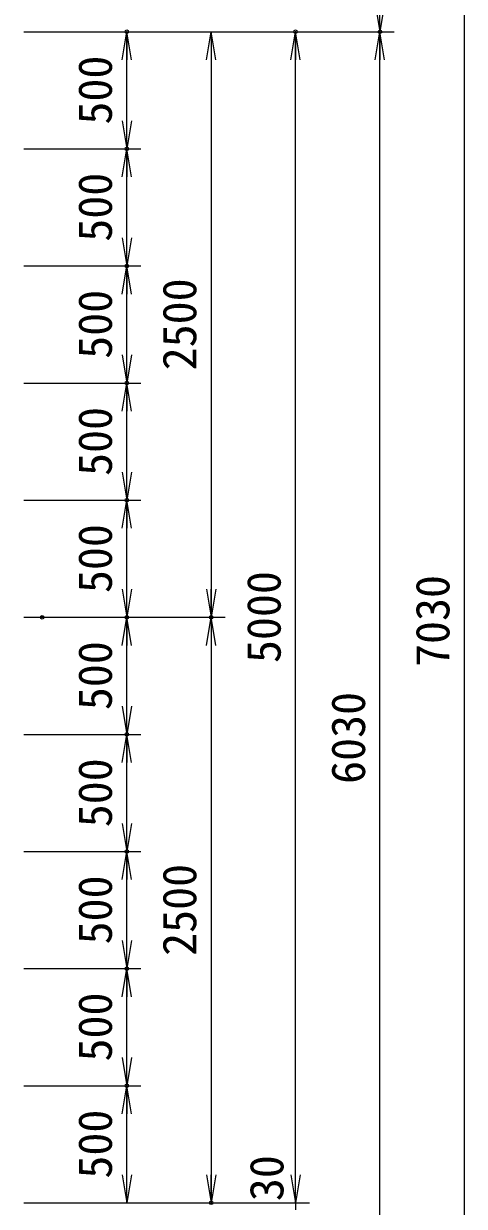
# Model space of a CAD drawing. Units: millimetres at full size. Extents: x -12600 to 12600, y -8910 to 8910.
# Drawn here: x -3630 to -1750, y -2553 to 2496 of the extents above; entities that cross this region are included whole.
import ezdxf
from ezdxf.enums import TextEntityAlignment as Align

# ---------------------------------------------------------------- set-up
doc = ezdxf.new("R2010")
doc.units = ezdxf.units.MM
doc.header["$LTSCALE"] = 30
doc.header["$PDMODE"] = 32
doc.header["$PDSIZE"] = 15
doc.layers.add('0-3_0', color=7, linetype='Continuous', lineweight=18)
doc.layers.add('0-7_D-STR-DIM', color=7, linetype='Continuous', lineweight=13)
doc.layers.add('0-8_Defpoints', color=253, linetype='Continuous')
doc.styles.add('ＭＳ ゴシック', font='')
doc.styles.get('ＭＳ ゴシック').set_extended_font_data('MS Gothic')

# ---------------------------------------------------------------- blocks, each defined once
blk = doc.blocks.new('_Open')
at = {"layer": '0-3_0'}
blk.add_line((-30, 5), (0, 0), dxfattribs=at)
blk.add_lwpolyline([(-30, -5), (0, 0), (-30, 0)], dxfattribs=at)

msp = doc.modelspace()

# ---------------------------------------------------------------- linework, layer by layer
at = {"layer": '0-7_D-STR-DIM'}
for p, q in [((-2110.02, 2461.68), (-2110.02, 3461.68)), ((-1750.02, 3461.68), (-1750.02, -3568.32)), ((-3630.02, 2461.68), (-2410.02, 2461.68)), ((-3630.02, 2461.68), (-2050.02, 2461.68)), ((-3630.02, 2461.68), (-2050.02, 2461.68)), ((-3630.02, 2461.68), (-2770.02, 2461.68)), ((-3630.02, 2461.68), (-3130.02, 2461.68)), ((-3190.02, 1961.68), (-3190.02, 2461.68)), ((-2830.02, 2461.68), (-2830.02, -38.32)), ((-2470.02, -2538.32), (-2470.02, 2461.68)), ((-2110.02, -3568.32), (-2110.02, 2461.68)), ((-3630.02, 1961.68), (-3130.02, 1961.68)), ((-3630.02, 1961.68), (-3130.02, 1961.68)), ((-3190.02, 1461.68), (-3190.02, 1961.68)), ((-3630.02, 1461.68), (-3130.02, 1461.68)), ((-3630.02, 1461.68), (-3130.02, 1461.68)), ((-3190.02, 961.68), (-3190.02, 1461.68)), ((-3630.02, 961.68), (-3130.02, 961.68)), ((-3630.02, 961.68), (-3130.02, 961.68)), ((-3190.02, 461.68), (-3190.02, 961.68)), ((-3630.02, 461.68), (-3130.02, 461.68)), ((-3630.02, 461.68), (-3130.02, 461.68)), ((-3190.02, -38.32), (-3190.02, 461.68)), ((-3630.02, -38.32), (-3130.02, -38.32)), ((-3630.02, -38.32), (-3130.02, -38.32)), ((-3630.01, -38.32), (-2770.02, -38.32)), ((-3491.01, -38.32), (-2770.02, -38.32)), ((-3190.02, -538.32), (-3190.02, -38.32)), ((-2830.02, -38.32), (-2830.02, -2538.32)), ((-3630.02, -538.32), (-3130.02, -538.32)), ((-3630.02, -538.32), (-3130.02, -538.32)), ((-3190.02, -1038.32), (-3190.02, -538.32)), ((-3630.02, -1038.32), (-3130.02, -1038.32)), ((-3630.02, -1038.32), (-3130.02, -1038.32)), ((-3190.02, -1538.32), (-3190.02, -1038.32)), ((-3630.02, -1538.32), (-3130.02, -1538.32)), ((-3630.02, -1538.32), (-3130.02, -1538.32)), ((-3190.02, -2038.32), (-3190.02, -1538.32)), ((-3630.02, -2038.32), (-3130.02, -2038.32)), ((-3630.02, -2038.32), (-3130.02, -2038.32)), ((-3190.02, -2538.32), (-3190.02, -2038.32)), ((-2470.02, -2418.32), (-2470.02, -2298.32)), ((-3630.02, -2538.32), (-3130.02, -2538.32)), ((-3630.02, -2538.32), (-2410.02, -2538.32)), ((-3630.02, -2538.32), (-2410.02, -2538.32)), ((-3630.02, -2538.32), (-2770.02, -2538.32)), ((-2470.02, -2538.32), (-2470.02, -2568.32))]:
    msp.add_line(p, q, dxfattribs=at)
at = {"layer": '0-8_Defpoints'}
for p in [(-3190.02, 2461.68), (-2470.02, 2461.68), (-2110.02, 2461.68), (-3190.02, 1961.68), (-3190.02, 1461.68), (-3190.02, 961.68), (-3190.02, 461.68), (-3551.01, -38.32), (-3190.02, -38.32), (-2830.02, -38.32), (-3190.02, -538.32), (-3190.02, -1038.32), (-3190.02, -1538.32), (-3190.02, -2038.32), (-2830.02, -2538.32)]:
    msp.add_point(p, dxfattribs=at)

# ---------------------------------------------------------------- block references
at = {"layer": '0-7_D-STR-DIM', "xscale": 4, "yscale": 4}
for p, rotation in [((-2110.02, 2461.68), 270), ((-3190.02, 2461.68), 90), ((-2830.02, 2461.68), 90), ((-2470.02, 2461.68), 90), ((-2110.02, 2461.68), 90), ((-3190.02, 1961.68), 270), ((-3190.02, 1961.68), 90), ((-3190.02, 1461.68), 270), ((-3190.02, 1461.68), 90), ((-3190.02, 961.68), 270), ((-3190.02, 961.68), 90), ((-3190.02, 461.68), 270), ((-3190.02, 461.68), 90), ((-3190.02, -38.32), 270), ((-2830.02, -38.32), 270), ((-3190.02, -38.32), 90), ((-2830.02, -38.32), 90), ((-3190.02, -538.32), 270), ((-3190.02, -538.32), 90), ((-3190.02, -1038.32), 270), ((-3190.02, -1038.32), 90), ((-3190.02, -1538.32), 270), ((-3190.02, -1538.32), 90), ((-3190.02, -2038.32), 270), ((-3190.02, -2038.32), 90), ((-3190.02, -2538.32), 270), ((-2830.02, -2538.32), 270), ((-2470.02, -2538.32), 270), ((-2470.02, -2538.32), 270)]:
    msp.add_blockref('_Open', p, dxfattribs=dict(at, rotation=rotation))

# ---------------------------------------------------------------- texts
at = {"layer": '0-7_D-STR-DIM', "style": 'ＭＳ ゴシック'}
for s, p in [('500', (-3210.27, 2065.02)), ('500', (-3210.27, 1565.02)), ('2500', (-2850.27, 1015.88)), ('500', (-3210.27, 1065.02)), ('500', (-3210.27, 565.02)), ('500', (-3210.27, 65.02)), ('5000', (-2490.27, -233.75)), ('7030', (-1770.27, -250.62)), ('500', (-3210.27, -434.98)), ('6030', (-2130.27, -749.88)), ('500', (-3210.27, -934.98)), ('2500', (-2850.27, -1484.12)), ('500', (-3210.27, -1434.98)), ('500', (-3210.27, -1934.98)), ('500', (-3210.27, -2434.98)), ('30', (-2478.35, -2531.09))]:
    msp.add_text(s, height=144.3, rotation=90, dxfattribs=at).set_placement(p, align=Align.BOTTOM_LEFT)

doc.saveas('drawing.dxf')
